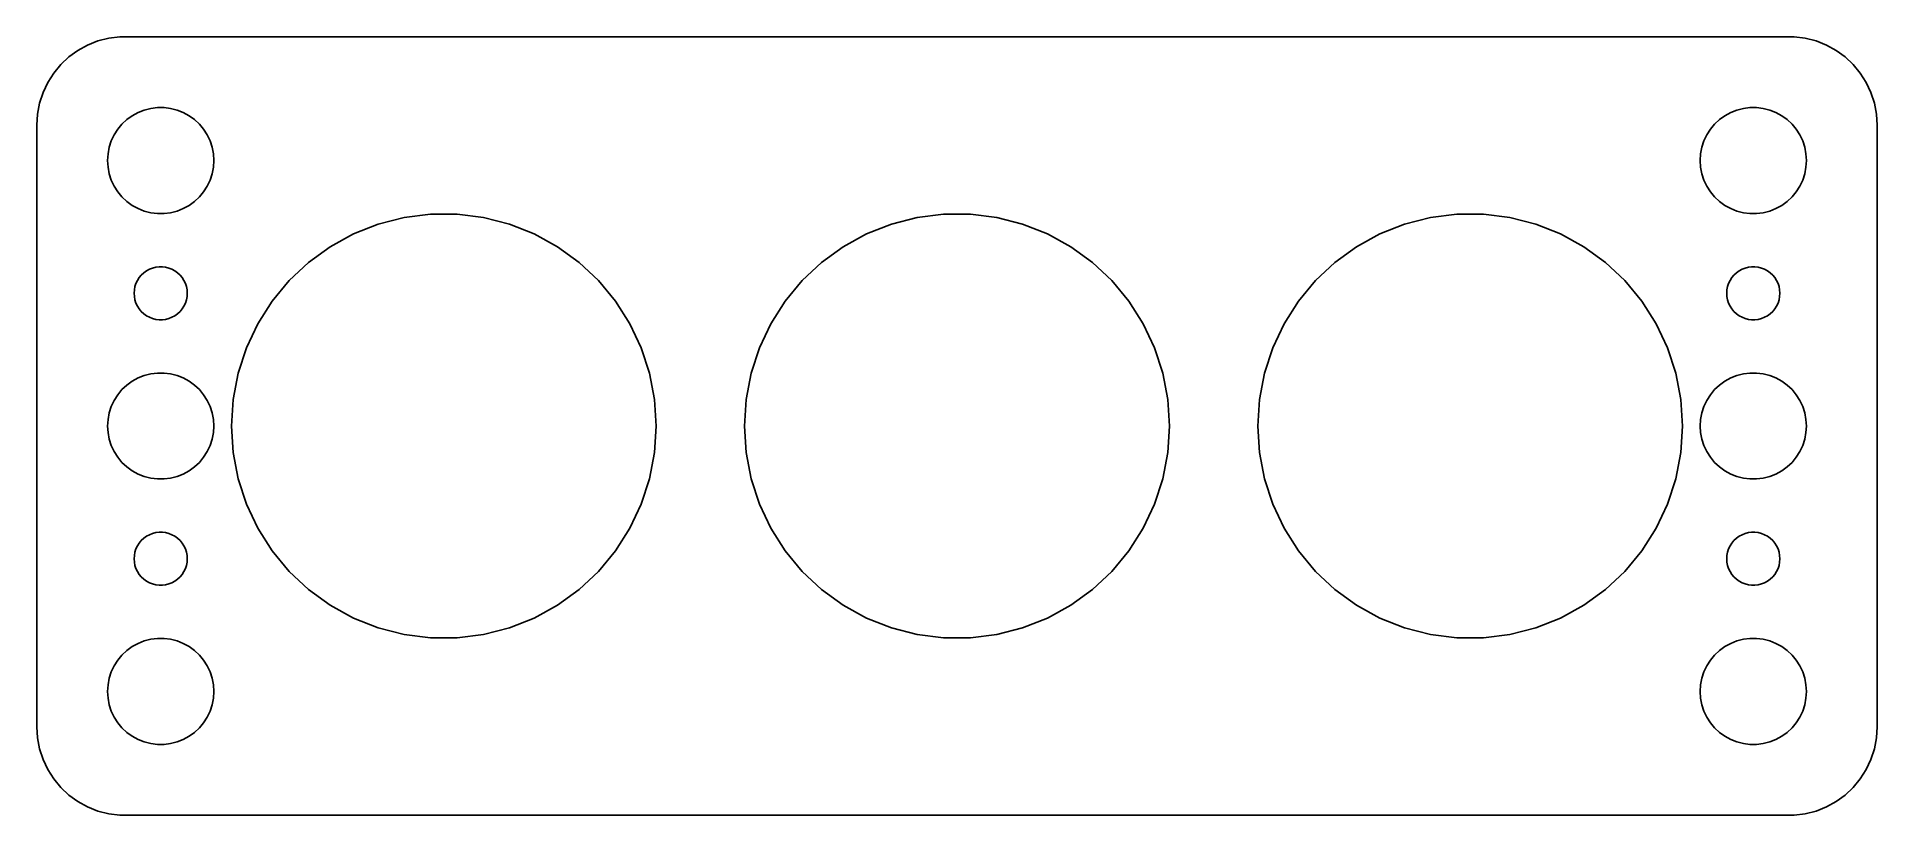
# Model space of a CAD drawing. Header units: metres. Extents: x -52 to 52, y 32 to 76.
import ezdxf

# ---------------------------------------------------------------- set-up
doc = ezdxf.new("R2010")
doc.units = ezdxf.units.M

msp = doc.modelspace()

# ---------------------------------------------------------------- linework, layer by layer
for p, q in [((-47.3139, 75.9901), (-47.9369, 75.9114)), ((47.3139, 75.9901), (-47.3139, 75.9901)), ((47.9369, 75.9114), (47.3139, 75.9901)), ((-49.6791, 75.2216), (-50.1871, 74.8526)), ((-49.1289, 75.5241), (-49.6791, 75.2216)), ((-48.5451, 75.7553), (-49.1289, 75.5241)), ((-47.9369, 75.9114), (-48.5451, 75.7553)), ((48.5451, 75.7553), (47.9369, 75.9114)), ((49.1289, 75.5241), (48.5451, 75.7553)), ((49.6791, 75.2216), (49.1289, 75.5241)), ((50.1871, 74.8526), (49.6791, 75.2216)), ((-51.0451, 73.9389), (-51.3815, 73.4088)), ((-50.6448, 74.4227), (-51.0451, 73.9389)), ((-50.1871, 74.8526), (-50.6448, 74.4227)), ((50.6448, 74.4227), (50.1871, 74.8526)), ((51.0451, 73.9389), (50.6448, 74.4227)), ((51.3815, 73.4088), (51.0451, 73.9389)), ((-51.6489, 72.8406), (-51.8429, 72.2434)), ((-51.3815, 73.4088), (-51.6489, 72.8406)), ((51.6489, 72.8406), (51.3815, 73.4088)), ((51.8429, 72.2434), (51.6489, 72.8406)), ((-51.8429, 72.2434), (-51.9606, 71.6267)), ((-46.2773, 71.7145), (-45.927, 71.8532)), ((-45.927, 71.8532), (-45.5621, 71.9469)), ((-45.5621, 71.9469), (-45.1884, 71.9941)), ((-45.1884, 71.9941), (-44.8116, 71.9941)), ((-44.8116, 71.9941), (-44.4379, 71.9469)), ((-44.4379, 71.9469), (-44.0729, 71.8532)), ((-44.0729, 71.8532), (-43.7227, 71.7145)), ((43.7227, 71.7145), (44.0729, 71.8532)), ((44.0729, 71.8532), (44.4379, 71.9469)), ((44.4379, 71.9469), (44.8116, 71.9941)), ((44.8116, 71.9941), (45.1884, 71.9941)), ((45.1884, 71.9941), (45.5621, 71.9469)), ((45.5621, 71.9469), (45.927, 71.8532)), ((45.927, 71.8532), (46.2773, 71.7145)), ((51.9606, 71.6267), (51.8429, 72.2434)), ((-51.9606, 71.6267), (-52, 71)), ((-52, 71), (-52, 37)), ((-47.6289, 70.4453), (-47.427, 70.7634)), ((-47.427, 70.7634), (-47.1869, 71.0536)), ((-47.1869, 71.0536), (-46.9123, 71.3115)), ((-46.9123, 71.3115), (-46.6075, 71.533)), ((-46.6075, 71.533), (-46.2773, 71.7145)), ((-43.7227, 71.7145), (-43.3925, 71.533)), ((-43.3925, 71.533), (-43.0877, 71.3115)), ((-43.0877, 71.3115), (-42.8131, 71.0536)), ((-42.8131, 71.0536), (-42.5729, 70.7634)), ((-42.5729, 70.7634), (-42.3711, 70.4453)), ((42.3711, 70.4453), (42.5729, 70.7634)), ((42.5729, 70.7634), (42.8131, 71.0536)), ((42.8131, 71.0536), (43.0877, 71.3115)), ((43.0877, 71.3115), (43.3925, 71.533)), ((43.3925, 71.533), (43.7227, 71.7145)), ((46.2773, 71.7145), (46.6075, 71.533)), ((46.6075, 71.533), (46.9123, 71.3115)), ((46.9123, 71.3115), (47.1869, 71.0536)), ((47.1869, 71.0536), (47.427, 70.7634)), ((47.427, 70.7634), (47.6289, 70.4453)), ((52, 71), (51.9606, 71.6267)), ((52, 37), (52, 71)), ((-47.9763, 69.376), (-47.9057, 69.7461)), ((-47.9057, 69.7461), (-47.7893, 70.1044)), ((-47.7893, 70.1044), (-47.6289, 70.4453)), ((-42.3711, 70.4453), (-42.2107, 70.1044)), ((-42.2107, 70.1044), (-42.0942, 69.7461)), ((-42.0942, 69.7461), (-42.0237, 69.376)), ((42.0237, 69.376), (42.0942, 69.7461)), ((42.0942, 69.7461), (42.2107, 70.1044)), ((42.2107, 70.1044), (42.3711, 70.4453)), ((47.6289, 70.4453), (47.7893, 70.1044)), ((47.7893, 70.1044), (47.9057, 69.7461)), ((47.9057, 69.7461), (47.9763, 69.376)), ((-48, 69), (-47.9763, 69.376)), ((-47.9763, 68.624), (-48, 69)), ((-42.0237, 69.376), (-42, 69)), ((-42, 69), (-42.0237, 68.624)), ((42, 69), (42.0237, 69.376)), ((42.0237, 68.624), (42, 69)), ((47.9763, 69.376), (48, 69)), ((48, 69), (47.9763, 68.624)), ((-47.9057, 68.2539), (-47.9763, 68.624)), ((-47.7893, 67.8956), (-47.9057, 68.2539)), ((-47.6289, 67.5547), (-47.7893, 67.8956)), ((-42.2107, 67.8956), (-42.3711, 67.5547)), ((-42.0942, 68.2539), (-42.2107, 67.8956)), ((-42.0237, 68.624), (-42.0942, 68.2539)), ((42.0942, 68.2539), (42.0237, 68.624)), ((42.2107, 67.8956), (42.0942, 68.2539)), ((42.3711, 67.5547), (42.2107, 67.8956)), ((47.7893, 67.8956), (47.6289, 67.5547)), ((47.9057, 68.2539), (47.7893, 67.8956)), ((47.9763, 68.624), (47.9057, 68.2539)), ((-47.427, 67.2366), (-47.6289, 67.5547)), ((-47.1869, 66.9464), (-47.427, 67.2366)), ((-46.9123, 66.6884), (-47.1869, 66.9464)), ((-46.6075, 66.467), (-46.9123, 66.6884)), ((-43.0877, 66.6884), (-43.3925, 66.467)), ((-42.8131, 66.9464), (-43.0877, 66.6884)), ((-42.5729, 67.2366), (-42.8131, 66.9464)), ((-42.3711, 67.5547), (-42.5729, 67.2366)), ((42.5729, 67.2366), (42.3711, 67.5547)), ((42.8131, 66.9464), (42.5729, 67.2366)), ((43.0877, 66.6884), (42.8131, 66.9464)), ((43.3925, 66.467), (43.0877, 66.6884)), ((46.9123, 66.6884), (46.6075, 66.467)), ((47.1869, 66.9464), (46.9123, 66.6884)), ((47.427, 67.2366), (47.1869, 66.9464)), ((47.6289, 67.5547), (47.427, 67.2366)), ((-46.2773, 66.2855), (-46.6075, 66.467)), ((-45.927, 66.1468), (-46.2773, 66.2855)), ((-45.5621, 66.0531), (-45.927, 66.1468)), ((-45.1884, 66.0059), (-45.5621, 66.0531)), ((-44.8116, 66.0059), (-45.1884, 66.0059)), ((-44.4379, 66.0531), (-44.8116, 66.0059)), ((-44.0729, 66.1468), (-44.4379, 66.0531)), ((-43.7227, 66.2855), (-44.0729, 66.1468)), ((-43.3925, 66.467), (-43.7227, 66.2855)), ((-32.7082, 65.4127), (-31.2486, 65.7874)), ((-31.2486, 65.7874), (-29.7535, 65.9763)), ((-29.7535, 65.9763), (-28.2465, 65.9763)), ((-28.2465, 65.9763), (-26.7514, 65.7874)), ((-26.7514, 65.7874), (-25.2918, 65.4127)), ((-3.70819, 65.4127), (-2.24857, 65.7874)), ((-2.24857, 65.7874), (-0.75348, 65.9763)), ((-0.75348, 65.9763), (0.75348, 65.9763)), ((0.75348, 65.9763), (2.24857, 65.7874)), ((2.24857, 65.7874), (3.70819, 65.4127)), ((25.2918, 65.4127), (26.7514, 65.7874)), ((26.7514, 65.7874), (28.2465, 65.9763)), ((28.2465, 65.9763), (29.7535, 65.9763)), ((29.7535, 65.9763), (31.2486, 65.7874)), ((31.2486, 65.7874), (32.7082, 65.4127)), ((43.7227, 66.2855), (43.3925, 66.467)), ((44.0729, 66.1468), (43.7227, 66.2855)), ((44.4379, 66.0531), (44.0729, 66.1468)), ((44.8116, 66.0059), (44.4379, 66.0531)), ((45.1884, 66.0059), (44.8116, 66.0059)), ((45.5621, 66.0531), (45.1884, 66.0059)), ((45.927, 66.1468), (45.5621, 66.0531)), ((46.2773, 66.2855), (45.927, 66.1468)), ((46.6075, 66.467), (46.2773, 66.2855)), ((-35.4299, 64.1319), (-34.1093, 64.8579)), ((-34.1093, 64.8579), (-32.7082, 65.4127)), ((-25.2918, 65.4127), (-23.8906, 64.8579)), ((-23.8906, 64.8579), (-22.5701, 64.1319)), ((-6.42992, 64.1319), (-5.10934, 64.8579)), ((-5.10934, 64.8579), (-3.70819, 65.4127)), ((3.70819, 65.4127), (5.10934, 64.8579)), ((5.10934, 64.8579), (6.42992, 64.1319)), ((22.5701, 64.1319), (23.8906, 64.8579)), ((23.8906, 64.8579), (25.2918, 65.4127)), ((32.7082, 65.4127), (34.1093, 64.8579)), ((34.1093, 64.8579), (35.4299, 64.1319)), ((-36.6491, 63.2462), (-35.4299, 64.1319)), ((-22.5701, 64.1319), (-21.3509, 63.2462)), ((-7.64908, 63.2462), (-6.42992, 64.1319)), ((6.42992, 64.1319), (7.64908, 63.2462)), ((21.3509, 63.2462), (22.5701, 64.1319)), ((35.4299, 64.1319), (36.6491, 63.2462)), ((-46.2135, 62.3817), (-46.0934, 62.5268)), ((-46.0934, 62.5268), (-45.9561, 62.6558)), ((-45.9561, 62.6558), (-45.8037, 62.7665)), ((-45.8037, 62.7665), (-45.6387, 62.8572)), ((-45.6387, 62.8572), (-45.4635, 62.9266)), ((-45.4635, 62.9266), (-45.2811, 62.9734)), ((-45.2811, 62.9734), (-45.0942, 62.997)), ((-45.0942, 62.997), (-44.9058, 62.997)), ((-44.9058, 62.997), (-44.7189, 62.9734)), ((-44.7189, 62.9734), (-44.5365, 62.9266)), ((-44.5365, 62.9266), (-44.3613, 62.8572)), ((-44.3613, 62.8572), (-44.1963, 62.7665)), ((-44.1963, 62.7665), (-44.0439, 62.6558)), ((-44.0439, 62.6558), (-43.9065, 62.5268)), ((-43.9065, 62.5268), (-43.7865, 62.3817)), ((-37.7476, 62.2146), (-36.6491, 63.2462)), ((-21.3509, 63.2462), (-20.2524, 62.2146)), ((-8.74762, 62.2146), (-7.64908, 63.2462)), ((7.64908, 63.2462), (8.74762, 62.2146)), ((20.2524, 62.2146), (21.3509, 63.2462)), ((36.6491, 63.2462), (37.7476, 62.2146)), ((43.7865, 62.3817), (43.9065, 62.5268)), ((43.9065, 62.5268), (44.0439, 62.6558)), ((44.0439, 62.6558), (44.1963, 62.7665)), ((44.1963, 62.7665), (44.3613, 62.8572)), ((44.3613, 62.8572), (44.5365, 62.9266)), ((44.5365, 62.9266), (44.7189, 62.9734)), ((44.7189, 62.9734), (44.9058, 62.997)), ((44.9058, 62.997), (45.0942, 62.997)), ((45.0942, 62.997), (45.2811, 62.9734)), ((45.2811, 62.9734), (45.4635, 62.9266)), ((45.4635, 62.9266), (45.6387, 62.8572)), ((45.6387, 62.8572), (45.8037, 62.7665)), ((45.8037, 62.7665), (45.9561, 62.6558)), ((45.9561, 62.6558), (46.0934, 62.5268)), ((46.0934, 62.5268), (46.2135, 62.3817)), ((-46.5, 61.5), (-46.4882, 61.688)), ((-46.4882, 61.312), (-46.5, 61.5)), ((-46.4882, 61.688), (-46.4529, 61.873)), ((-46.4529, 61.873), (-46.3947, 62.0522)), ((-46.3947, 62.0522), (-46.3145, 62.2226)), ((-46.3145, 62.2226), (-46.2135, 62.3817)), ((-43.7865, 62.3817), (-43.6855, 62.2226)), ((-43.6855, 62.2226), (-43.6053, 62.0522)), ((-43.6053, 62.0522), (-43.5471, 61.873)), ((-43.5471, 61.873), (-43.5118, 61.688)), ((-43.5118, 61.688), (-43.5, 61.5)), ((-43.5, 61.5), (-43.5118, 61.312)), ((-38.7082, 61.0534), (-37.7476, 62.2146)), ((-20.2524, 62.2146), (-19.2918, 61.0534)), ((-9.70819, 61.0534), (-8.74762, 62.2146)), ((8.74762, 62.2146), (9.70819, 61.0534)), ((19.2918, 61.0534), (20.2524, 62.2146)), ((37.7476, 62.2146), (38.7082, 61.0534)), ((43.5, 61.5), (43.5118, 61.688)), ((43.5118, 61.312), (43.5, 61.5)), ((43.5118, 61.688), (43.5471, 61.873)), ((43.5471, 61.873), (43.6053, 62.0522)), ((43.6053, 62.0522), (43.6855, 62.2226)), ((43.6855, 62.2226), (43.7865, 62.3817)), ((46.2135, 62.3817), (46.3145, 62.2226)), ((46.3145, 62.2226), (46.3947, 62.0522)), ((46.3947, 62.0522), (46.4529, 61.873)), ((46.4529, 61.873), (46.4882, 61.688)), ((46.4882, 61.688), (46.5, 61.5)), ((46.5, 61.5), (46.4882, 61.312)), ((-46.4529, 61.127), (-46.4882, 61.312)), ((-46.3947, 60.9478), (-46.4529, 61.127)), ((-46.3145, 60.7774), (-46.3947, 60.9478)), ((-46.2135, 60.6183), (-46.3145, 60.7774)), ((-46.0934, 60.4732), (-46.2135, 60.6183)), ((-45.9561, 60.3442), (-46.0934, 60.4732)), ((-45.8037, 60.2335), (-45.9561, 60.3442)), ((-44.0439, 60.3442), (-44.1963, 60.2335)), ((-43.9065, 60.4732), (-44.0439, 60.3442)), ((-43.7865, 60.6183), (-43.9065, 60.4732)), ((-43.6855, 60.7774), (-43.7865, 60.6183)), ((-43.6053, 60.9478), (-43.6855, 60.7774)), ((-43.5471, 61.127), (-43.6053, 60.9478)), ((-43.5118, 61.312), (-43.5471, 61.127)), ((-39.5157, 59.781), (-38.7082, 61.0534)), ((-19.2918, 61.0534), (-18.4843, 59.781)), ((-10.5157, 59.781), (-9.70819, 61.0534)), ((9.70819, 61.0534), (10.5157, 59.781)), ((18.4843, 59.781), (19.2918, 61.0534)), ((38.7082, 61.0534), (39.5157, 59.781)), ((43.5471, 61.127), (43.5118, 61.312)), ((43.6053, 60.9478), (43.5471, 61.127)), ((43.6855, 60.7774), (43.6053, 60.9478)), ((43.7865, 60.6183), (43.6855, 60.7774)), ((43.9065, 60.4732), (43.7865, 60.6183)), ((44.0439, 60.3442), (43.9065, 60.4732)), ((44.1963, 60.2335), (44.0439, 60.3442)), ((45.9561, 60.3442), (45.8037, 60.2335)), ((46.0934, 60.4732), (45.9561, 60.3442)), ((46.2135, 60.6183), (46.0934, 60.4732)), ((46.3145, 60.7774), (46.2135, 60.6183)), ((46.3947, 60.9478), (46.3145, 60.7774)), ((46.4529, 61.127), (46.3947, 60.9478)), ((46.4882, 61.312), (46.4529, 61.127)), ((-45.6387, 60.1427), (-45.8037, 60.2335)), ((-45.4635, 60.0734), (-45.6387, 60.1427)), ((-45.2811, 60.0266), (-45.4635, 60.0734)), ((-45.0942, 60.0029), (-45.2811, 60.0266)), ((-44.9058, 60.0029), (-45.0942, 60.0029)), ((-44.7189, 60.0266), (-44.9058, 60.0029)), ((-44.5365, 60.0734), (-44.7189, 60.0266)), ((-44.3613, 60.1427), (-44.5365, 60.0734)), ((-44.1963, 60.2335), (-44.3613, 60.1427)), ((-40.1573, 58.4175), (-39.5157, 59.781)), ((-18.4843, 59.781), (-17.8427, 58.4175)), ((-11.1573, 58.4175), (-10.5157, 59.781)), ((10.5157, 59.781), (11.1573, 58.4175)), ((17.8427, 58.4175), (18.4843, 59.781)), ((39.5157, 59.781), (40.1573, 58.4175)), ((44.3613, 60.1427), (44.1963, 60.2335)), ((44.5365, 60.0734), (44.3613, 60.1427)), ((44.7189, 60.0266), (44.5365, 60.0734)), ((44.9058, 60.0029), (44.7189, 60.0266)), ((45.0942, 60.0029), (44.9058, 60.0029)), ((45.2811, 60.0266), (45.0942, 60.0029)), ((45.4635, 60.0734), (45.2811, 60.0266)), ((45.6387, 60.1427), (45.4635, 60.0734)), ((45.8037, 60.2335), (45.6387, 60.1427)), ((-40.623, 56.9843), (-40.1573, 58.4175)), ((-17.8427, 58.4175), (-17.377, 56.9843)), ((-11.623, 56.9843), (-11.1573, 58.4175)), ((11.1573, 58.4175), (11.623, 56.9843)), ((17.377, 56.9843), (17.8427, 58.4175)), ((40.1573, 58.4175), (40.623, 56.9843)), ((-47.1869, 56.0536), (-46.9123, 56.3115)), ((-46.9123, 56.3115), (-46.6075, 56.533)), ((-46.6075, 56.533), (-46.2773, 56.7145)), ((-46.2773, 56.7145), (-45.927, 56.8532)), ((-45.927, 56.8532), (-45.5621, 56.9469)), ((-45.5621, 56.9469), (-45.1884, 56.9941)), ((-45.1884, 56.9941), (-44.8116, 56.9941)), ((-44.8116, 56.9941), (-44.4379, 56.9469)), ((-44.4379, 56.9469), (-44.0729, 56.8532)), ((-44.0729, 56.8532), (-43.7227, 56.7145)), ((-43.7227, 56.7145), (-43.3925, 56.533)), ((-43.3925, 56.533), (-43.0877, 56.3115)), ((-43.0877, 56.3115), (-42.8131, 56.0536)), ((-40.9054, 55.504), (-40.623, 56.9843)), ((-17.377, 56.9843), (-17.0946, 55.504)), ((-11.9054, 55.504), (-11.623, 56.9843)), ((11.623, 56.9843), (11.9054, 55.504)), ((17.0946, 55.504), (17.377, 56.9843)), ((40.623, 56.9843), (40.9054, 55.504)), ((42.8131, 56.0536), (43.0877, 56.3115)), ((43.0877, 56.3115), (43.3925, 56.533)), ((43.3925, 56.533), (43.7227, 56.7145)), ((43.7227, 56.7145), (44.0729, 56.8532)), ((44.0729, 56.8532), (44.4379, 56.9469)), ((44.4379, 56.9469), (44.8116, 56.9941)), ((44.8116, 56.9941), (45.1884, 56.9941)), ((45.1884, 56.9941), (45.5621, 56.9469)), ((45.5621, 56.9469), (45.927, 56.8532)), ((45.927, 56.8532), (46.2773, 56.7145)), ((46.2773, 56.7145), (46.6075, 56.533)), ((46.6075, 56.533), (46.9123, 56.3115)), ((46.9123, 56.3115), (47.1869, 56.0536)), ((-47.7893, 55.1044), (-47.6289, 55.4453)), ((-47.6289, 55.4453), (-47.427, 55.7634)), ((-47.427, 55.7634), (-47.1869, 56.0536)), ((-42.8131, 56.0536), (-42.5729, 55.7634)), ((-42.5729, 55.7634), (-42.3711, 55.4453)), ((-42.3711, 55.4453), (-42.2107, 55.1044)), ((-41, 54), (-40.9054, 55.504)), ((-17.0946, 55.504), (-17, 54)), ((-12, 54), (-11.9054, 55.504)), ((11.9054, 55.504), (12, 54)), ((17, 54), (17.0946, 55.504)), ((40.9054, 55.504), (41, 54)), ((42.2107, 55.1044), (42.3711, 55.4453)), ((42.3711, 55.4453), (42.5729, 55.7634)), ((42.5729, 55.7634), (42.8131, 56.0536)), ((47.1869, 56.0536), (47.427, 55.7634)), ((47.427, 55.7634), (47.6289, 55.4453)), ((47.6289, 55.4453), (47.7893, 55.1044)), ((-48, 54), (-47.9763, 54.376)), ((-47.9763, 54.376), (-47.9057, 54.7461)), ((-47.9057, 54.7461), (-47.7893, 55.1044)), ((-42.2107, 55.1044), (-42.0942, 54.7461)), ((-42.0942, 54.7461), (-42.0237, 54.376)), ((-42.0237, 54.376), (-42, 54)), ((42, 54), (42.0237, 54.376)), ((42.0237, 54.376), (42.0942, 54.7461)), ((42.0942, 54.7461), (42.2107, 55.1044)), ((47.7893, 55.1044), (47.9057, 54.7461)), ((47.9057, 54.7461), (47.9763, 54.376)), ((47.9763, 54.376), (48, 54)), ((-47.9763, 53.624), (-48, 54)), ((-47.9057, 53.2539), (-47.9763, 53.624)), ((-47.7893, 52.8956), (-47.9057, 53.2539)), ((-42.0942, 53.2539), (-42.2107, 52.8956)), ((-42.0237, 53.624), (-42.0942, 53.2539)), ((-42, 54), (-42.0237, 53.624)), ((-40.9054, 52.496), (-41, 54)), ((-17, 54), (-17.0946, 52.496)), ((-11.9054, 52.496), (-12, 54)), ((12, 54), (11.9054, 52.496)), ((17.0946, 52.496), (17, 54)), ((41, 54), (40.9054, 52.496)), ((42.0237, 53.624), (42, 54)), ((42.0942, 53.2539), (42.0237, 53.624)), ((42.2107, 52.8956), (42.0942, 53.2539)), ((47.9057, 53.2539), (47.7893, 52.8956)), ((47.9763, 53.624), (47.9057, 53.2539)), ((48, 54), (47.9763, 53.624)), ((-47.6289, 52.5547), (-47.7893, 52.8956)), ((-47.427, 52.2366), (-47.6289, 52.5547)), ((-47.1869, 51.9464), (-47.427, 52.2366)), ((-42.5729, 52.2366), (-42.8131, 51.9464)), ((-42.3711, 52.5547), (-42.5729, 52.2366)), ((-42.2107, 52.8956), (-42.3711, 52.5547)), ((-40.623, 51.0157), (-40.9054, 52.496)), ((-17.0946, 52.496), (-17.377, 51.0157)), ((-11.623, 51.0157), (-11.9054, 52.496)), ((11.9054, 52.496), (11.623, 51.0157)), ((17.377, 51.0157), (17.0946, 52.496)), ((40.9054, 52.496), (40.623, 51.0157)), ((42.3711, 52.5547), (42.2107, 52.8956)), ((42.5729, 52.2366), (42.3711, 52.5547)), ((42.8131, 51.9464), (42.5729, 52.2366)), ((47.427, 52.2366), (47.1869, 51.9464)), ((47.6289, 52.5547), (47.427, 52.2366)), ((47.7893, 52.8956), (47.6289, 52.5547)), ((-46.9123, 51.6885), (-47.1869, 51.9464)), ((-46.6075, 51.467), (-46.9123, 51.6885)), ((-46.2773, 51.2855), (-46.6075, 51.467)), ((-45.927, 51.1468), (-46.2773, 51.2855)), ((-45.5621, 51.0531), (-45.927, 51.1468)), ((-45.1884, 51.0059), (-45.5621, 51.0531)), ((-44.8116, 51.0059), (-45.1884, 51.0059)), ((-44.4379, 51.0531), (-44.8116, 51.0059)), ((-44.0729, 51.1468), (-44.4379, 51.0531)), ((-43.7227, 51.2855), (-44.0729, 51.1468)), ((-43.3925, 51.467), (-43.7227, 51.2855)), ((-43.0877, 51.6885), (-43.3925, 51.467)), ((-42.8131, 51.9464), (-43.0877, 51.6885)), ((-40.1573, 49.5825), (-40.623, 51.0157)), ((-17.377, 51.0157), (-17.8427, 49.5825)), ((-11.1573, 49.5825), (-11.623, 51.0157)), ((11.623, 51.0157), (11.1573, 49.5825)), ((17.8427, 49.5825), (17.377, 51.0157)), ((40.623, 51.0157), (40.1573, 49.5825)), ((43.0877, 51.6885), (42.8131, 51.9464)), ((43.3925, 51.467), (43.0877, 51.6885)), ((43.7227, 51.2855), (43.3925, 51.467)), ((44.0729, 51.1468), (43.7227, 51.2855)), ((44.4379, 51.0531), (44.0729, 51.1468)), ((44.8116, 51.0059), (44.4379, 51.0531)), ((45.1884, 51.0059), (44.8116, 51.0059)), ((45.5621, 51.0531), (45.1884, 51.0059)), ((45.927, 51.1468), (45.5621, 51.0531)), ((46.2773, 51.2855), (45.927, 51.1468)), ((46.6075, 51.467), (46.2773, 51.2855)), ((46.9123, 51.6885), (46.6075, 51.467)), ((47.1869, 51.9464), (46.9123, 51.6885)), ((-39.5157, 48.219), (-40.1573, 49.5825)), ((-17.8427, 49.5825), (-18.4843, 48.219)), ((-10.5157, 48.219), (-11.1573, 49.5825)), ((11.1573, 49.5825), (10.5157, 48.219)), ((18.4843, 48.219), (17.8427, 49.5825)), ((40.1573, 49.5825), (39.5157, 48.219)), ((-45.8037, 47.7665), (-45.6387, 47.8573)), ((-45.6387, 47.8573), (-45.4635, 47.9266)), ((-45.4635, 47.9266), (-45.2811, 47.9734)), ((-45.2811, 47.9734), (-45.0942, 47.9971)), ((-45.0942, 47.9971), (-44.9058, 47.9971)), ((-44.9058, 47.9971), (-44.7189, 47.9734)), ((-44.7189, 47.9734), (-44.5365, 47.9266)), ((-44.5365, 47.9266), (-44.3613, 47.8573)), ((-44.3613, 47.8573), (-44.1963, 47.7665)), ((-38.7082, 46.9466), (-39.5157, 48.219)), ((-18.4843, 48.219), (-19.2918, 46.9466)), ((-9.70819, 46.9466), (-10.5157, 48.219)), ((10.5157, 48.219), (9.70819, 46.9466)), ((19.2918, 46.9466), (18.4843, 48.219)), ((39.5157, 48.219), (38.7082, 46.9466)), ((44.1963, 47.7665), (44.3613, 47.8573)), ((44.3613, 47.8573), (44.5365, 47.9266)), ((44.5365, 47.9266), (44.7189, 47.9734)), ((44.7189, 47.9734), (44.9058, 47.9971)), ((44.9058, 47.9971), (45.0942, 47.9971)), ((45.0942, 47.9971), (45.2811, 47.9734)), ((45.2811, 47.9734), (45.4635, 47.9266)), ((45.4635, 47.9266), (45.6387, 47.8573)), ((45.6387, 47.8573), (45.8037, 47.7665)), ((-46.4882, 46.688), (-46.4529, 46.873)), ((-46.4529, 46.873), (-46.3947, 47.0522)), ((-46.3947, 47.0522), (-46.3145, 47.2226)), ((-46.3145, 47.2226), (-46.2135, 47.3817)), ((-46.2135, 47.3817), (-46.0934, 47.5268)), ((-46.0934, 47.5268), (-45.9561, 47.6558)), ((-45.9561, 47.6558), (-45.8037, 47.7665)), ((-44.1963, 47.7665), (-44.0439, 47.6558)), ((-44.0439, 47.6558), (-43.9065, 47.5268)), ((-43.9065, 47.5268), (-43.7865, 47.3817)), ((-43.7865, 47.3817), (-43.6855, 47.2226)), ((-43.6855, 47.2226), (-43.6053, 47.0522)), ((-43.6053, 47.0522), (-43.5471, 46.873)), ((-43.5471, 46.873), (-43.5118, 46.688)), ((-37.7476, 45.7854), (-38.7082, 46.9466)), ((-19.2918, 46.9466), (-20.2524, 45.7854)), ((-8.74762, 45.7854), (-9.70819, 46.9466)), ((9.70819, 46.9466), (8.74762, 45.7854)), ((20.2524, 45.7854), (19.2918, 46.9466)), ((38.7082, 46.9466), (37.7476, 45.7854)), ((43.5118, 46.688), (43.5471, 46.873)), ((43.5471, 46.873), (43.6053, 47.0522)), ((43.6053, 47.0522), (43.6855, 47.2226)), ((43.6855, 47.2226), (43.7865, 47.3817)), ((43.7865, 47.3817), (43.9065, 47.5268)), ((43.9065, 47.5268), (44.0439, 47.6558)), ((44.0439, 47.6558), (44.1963, 47.7665)), ((45.8037, 47.7665), (45.9561, 47.6558)), ((45.9561, 47.6558), (46.0934, 47.5268)), ((46.0934, 47.5268), (46.2135, 47.3817)), ((46.2135, 47.3817), (46.3145, 47.2226)), ((46.3145, 47.2226), (46.3947, 47.0522)), ((46.3947, 47.0522), (46.4529, 46.873)), ((46.4529, 46.873), (46.4882, 46.688)), ((-46.5, 46.5), (-46.4882, 46.688)), ((-46.4882, 46.312), (-46.5, 46.5)), ((-46.4529, 46.127), (-46.4882, 46.312)), ((-46.3947, 45.9478), (-46.4529, 46.127)), ((-46.3145, 45.7774), (-46.3947, 45.9478)), ((-46.2135, 45.6183), (-46.3145, 45.7774)), ((-43.6855, 45.7774), (-43.7865, 45.6183)), ((-43.6053, 45.9478), (-43.6855, 45.7774)), ((-43.5471, 46.127), (-43.6053, 45.9478)), ((-43.5118, 46.312), (-43.5471, 46.127)), ((-43.5118, 46.688), (-43.5, 46.5)), ((-43.5, 46.5), (-43.5118, 46.312)), ((-36.6491, 44.7538), (-37.7476, 45.7854)), ((-20.2524, 45.7854), (-21.3509, 44.7538)), ((-7.64908, 44.7538), (-8.74762, 45.7854)), ((8.74762, 45.7854), (7.64908, 44.7538)), ((21.3509, 44.7538), (20.2524, 45.7854)), ((37.7476, 45.7854), (36.6491, 44.7538)), ((43.5, 46.5), (43.5118, 46.688)), ((43.5118, 46.312), (43.5, 46.5)), ((43.5471, 46.127), (43.5118, 46.312)), ((43.6053, 45.9478), (43.5471, 46.127)), ((43.6855, 45.7774), (43.6053, 45.9478)), ((43.7865, 45.6183), (43.6855, 45.7774)), ((46.3145, 45.7774), (46.2135, 45.6183)), ((46.3947, 45.9478), (46.3145, 45.7774)), ((46.4529, 46.127), (46.3947, 45.9478)), ((46.4882, 46.312), (46.4529, 46.127)), ((46.4882, 46.688), (46.5, 46.5)), ((46.5, 46.5), (46.4882, 46.312)), ((-46.0934, 45.4732), (-46.2135, 45.6183)), ((-45.9561, 45.3442), (-46.0934, 45.4732)), ((-45.8037, 45.2335), (-45.9561, 45.3442)), ((-45.6387, 45.1428), (-45.8037, 45.2335)), ((-45.4635, 45.0734), (-45.6387, 45.1428)), ((-45.2811, 45.0266), (-45.4635, 45.0734)), ((-45.0942, 45.003), (-45.2811, 45.0266)), ((-44.9058, 45.003), (-45.0942, 45.003)), ((-44.7189, 45.0266), (-44.9058, 45.003)), ((-44.5365, 45.0734), (-44.7189, 45.0266)), ((-44.3613, 45.1428), (-44.5365, 45.0734)), ((-44.1963, 45.2335), (-44.3613, 45.1428)), ((-44.0439, 45.3442), (-44.1963, 45.2335)), ((-43.9065, 45.4732), (-44.0439, 45.3442)), ((-43.7865, 45.6183), (-43.9065, 45.4732)), ((-35.4299, 43.8681), (-36.6491, 44.7538)), ((-21.3509, 44.7538), (-22.5701, 43.8681)), ((-6.42992, 43.8681), (-7.64908, 44.7538)), ((7.64908, 44.7538), (6.42992, 43.8681)), ((22.5701, 43.8681), (21.3509, 44.7538)), ((36.6491, 44.7538), (35.4299, 43.8681)), ((43.9065, 45.4732), (43.7865, 45.6183)), ((44.0439, 45.3442), (43.9065, 45.4732)), ((44.1963, 45.2335), (44.0439, 45.3442)), ((44.3613, 45.1428), (44.1963, 45.2335)), ((44.5365, 45.0734), (44.3613, 45.1428)), ((44.7189, 45.0266), (44.5365, 45.0734)), ((44.9058, 45.003), (44.7189, 45.0266)), ((45.0942, 45.003), (44.9058, 45.003)), ((45.2811, 45.0266), (45.0942, 45.003)), ((45.4635, 45.0734), (45.2811, 45.0266)), ((45.6387, 45.1428), (45.4635, 45.0734)), ((45.8037, 45.2335), (45.6387, 45.1428)), ((45.9561, 45.3442), (45.8037, 45.2335)), ((46.0934, 45.4732), (45.9561, 45.3442)), ((46.2135, 45.6183), (46.0934, 45.4732)), ((-34.1093, 43.1421), (-35.4299, 43.8681)), ((-22.5701, 43.8681), (-23.8906, 43.1421)), ((-5.10934, 43.1421), (-6.42992, 43.8681)), ((6.42992, 43.8681), (5.10934, 43.1421)), ((23.8906, 43.1421), (22.5701, 43.8681)), ((35.4299, 43.8681), (34.1093, 43.1421)), ((-32.7082, 42.5873), (-34.1093, 43.1421)), ((-23.8906, 43.1421), (-25.2918, 42.5873)), ((-3.70819, 42.5873), (-5.10934, 43.1421)), ((5.10934, 43.1421), (3.70819, 42.5873)), ((25.2918, 42.5873), (23.8906, 43.1421)), ((34.1093, 43.1421), (32.7082, 42.5873)), ((-46.6075, 41.533), (-46.2773, 41.7145)), ((-46.2773, 41.7145), (-45.927, 41.8532)), ((-45.927, 41.8532), (-45.5621, 41.9469)), ((-45.5621, 41.9469), (-45.1884, 41.9941)), ((-45.1884, 41.9941), (-44.8116, 41.9941)), ((-44.8116, 41.9941), (-44.4379, 41.9469)), ((-44.4379, 41.9469), (-44.0729, 41.8532)), ((-44.0729, 41.8532), (-43.7227, 41.7145)), ((-43.7227, 41.7145), (-43.3925, 41.533)), ((-31.2486, 42.2126), (-32.7082, 42.5873)), ((-29.7535, 42.0237), (-31.2486, 42.2126)), ((-28.2465, 42.0237), (-29.7535, 42.0237)), ((-26.7514, 42.2126), (-28.2465, 42.0237)), ((-25.2918, 42.5873), (-26.7514, 42.2126)), ((-2.24857, 42.2126), (-3.70819, 42.5873)), ((-0.75348, 42.0237), (-2.24857, 42.2126)), ((0.75348, 42.0237), (-0.75348, 42.0237)), ((2.24857, 42.2126), (0.75348, 42.0237)), ((3.70819, 42.5873), (2.24857, 42.2126)), ((26.7514, 42.2126), (25.2918, 42.5873)), ((28.2465, 42.0237), (26.7514, 42.2126)), ((29.7535, 42.0237), (28.2465, 42.0237)), ((31.2486, 42.2126), (29.7535, 42.0237)), ((32.7082, 42.5873), (31.2486, 42.2126)), ((43.3925, 41.533), (43.7227, 41.7145)), ((43.7227, 41.7145), (44.0729, 41.8532)), ((44.0729, 41.8532), (44.4379, 41.9469)), ((44.4379, 41.9469), (44.8116, 41.9941)), ((44.8116, 41.9941), (45.1884, 41.9941)), ((45.1884, 41.9941), (45.5621, 41.9469)), ((45.5621, 41.9469), (45.927, 41.8532)), ((45.927, 41.8532), (46.2773, 41.7145)), ((46.2773, 41.7145), (46.6075, 41.533)), ((-47.6289, 40.4453), (-47.427, 40.7634)), ((-47.427, 40.7634), (-47.1869, 41.0536)), ((-47.1869, 41.0536), (-46.9123, 41.3116)), ((-46.9123, 41.3116), (-46.6075, 41.533)), ((-43.3925, 41.533), (-43.0877, 41.3116)), ((-43.0877, 41.3116), (-42.8131, 41.0536)), ((-42.8131, 41.0536), (-42.5729, 40.7634)), ((-42.5729, 40.7634), (-42.3711, 40.4453)), ((42.3711, 40.4453), (42.5729, 40.7634)), ((42.5729, 40.7634), (42.8131, 41.0536)), ((42.8131, 41.0536), (43.0877, 41.3116)), ((43.0877, 41.3116), (43.3925, 41.533)), ((46.6075, 41.533), (46.9123, 41.3116)), ((46.9123, 41.3116), (47.1869, 41.0536)), ((47.1869, 41.0536), (47.427, 40.7634)), ((47.427, 40.7634), (47.6289, 40.4453)), ((-47.9763, 39.376), (-47.9057, 39.7461)), ((-47.9057, 39.7461), (-47.7893, 40.1044)), ((-47.7893, 40.1044), (-47.6289, 40.4453)), ((-42.3711, 40.4453), (-42.2107, 40.1044)), ((-42.2107, 40.1044), (-42.0942, 39.7461)), ((-42.0942, 39.7461), (-42.0237, 39.376)), ((42.0237, 39.376), (42.0942, 39.7461)), ((42.0942, 39.7461), (42.2107, 40.1044)), ((42.2107, 40.1044), (42.3711, 40.4453)), ((47.6289, 40.4453), (47.7893, 40.1044)), ((47.7893, 40.1044), (47.9057, 39.7461)), ((47.9057, 39.7461), (47.9763, 39.376)), ((-48, 39), (-47.9763, 39.376)), ((-47.9763, 38.624), (-48, 39)), ((-47.9057, 38.2539), (-47.9763, 38.624)), ((-42.0237, 38.624), (-42.0942, 38.2539)), ((-42.0237, 39.376), (-42, 39)), ((-42, 39), (-42.0237, 38.624)), ((42, 39), (42.0237, 39.376)), ((42.0237, 38.624), (42, 39)), ((42.0942, 38.2539), (42.0237, 38.624)), ((47.9763, 38.624), (47.9057, 38.2539)), ((47.9763, 39.376), (48, 39)), ((48, 39), (47.9763, 38.624)), ((-47.7893, 37.8956), (-47.9057, 38.2539)), ((-47.6289, 37.5547), (-47.7893, 37.8956)), ((-47.427, 37.2366), (-47.6289, 37.5547)), ((-42.3711, 37.5547), (-42.5729, 37.2366)), ((-42.2107, 37.8956), (-42.3711, 37.5547)), ((-42.0942, 38.2539), (-42.2107, 37.8956)), ((42.2107, 37.8956), (42.0942, 38.2539)), ((42.3711, 37.5547), (42.2107, 37.8956)), ((42.5729, 37.2366), (42.3711, 37.5547)), ((47.6289, 37.5547), (47.427, 37.2366)), ((47.7893, 37.8956), (47.6289, 37.5547)), ((47.9057, 38.2539), (47.7893, 37.8956)), ((-52, 37), (-51.9606, 36.3733)), ((-47.1869, 36.9464), (-47.427, 37.2366)), ((-46.9123, 36.6885), (-47.1869, 36.9464)), ((-46.6075, 36.467), (-46.9123, 36.6885)), ((-46.2773, 36.2855), (-46.6075, 36.467)), ((-43.3925, 36.467), (-43.7227, 36.2855)), ((-43.0877, 36.6885), (-43.3925, 36.467)), ((-42.8131, 36.9464), (-43.0877, 36.6885)), ((-42.5729, 37.2366), (-42.8131, 36.9464)), ((42.8131, 36.9464), (42.5729, 37.2366)), ((43.0877, 36.6885), (42.8131, 36.9464)), ((43.3925, 36.467), (43.0877, 36.6885)), ((43.7227, 36.2855), (43.3925, 36.467)), ((46.6075, 36.467), (46.2773, 36.2855)), ((46.9123, 36.6885), (46.6075, 36.467)), ((47.1869, 36.9464), (46.9123, 36.6885)), ((47.427, 37.2366), (47.1869, 36.9464)), ((51.9606, 36.3733), (52, 37)), ((-51.9606, 36.3733), (-51.8429, 35.7566)), ((-51.8429, 35.7566), (-51.6489, 35.1594)), ((-45.927, 36.1468), (-46.2773, 36.2855)), ((-45.5621, 36.0531), (-45.927, 36.1468)), ((-45.1884, 36.0059), (-45.5621, 36.0531)), ((-44.8116, 36.0059), (-45.1884, 36.0059)), ((-44.4379, 36.0531), (-44.8116, 36.0059)), ((-44.0729, 36.1468), (-44.4379, 36.0531)), ((-43.7227, 36.2855), (-44.0729, 36.1468)), ((44.0729, 36.1468), (43.7227, 36.2855)), ((44.4379, 36.0531), (44.0729, 36.1468)), ((44.8116, 36.0059), (44.4379, 36.0531)), ((45.1884, 36.0059), (44.8116, 36.0059)), ((45.5621, 36.0531), (45.1884, 36.0059)), ((45.927, 36.1468), (45.5621, 36.0531)), ((46.2773, 36.2855), (45.927, 36.1468)), ((51.6489, 35.1594), (51.8429, 35.7566)), ((51.8429, 35.7566), (51.9606, 36.3733)), ((-51.6489, 35.1594), (-51.3815, 34.5912)), ((-51.3815, 34.5912), (-51.0451, 34.0611)), ((51.0451, 34.0611), (51.3815, 34.5912)), ((51.3815, 34.5912), (51.6489, 35.1594)), ((-51.0451, 34.0611), (-50.6448, 33.5773)), ((-50.6448, 33.5773), (-50.1871, 33.1474)), ((50.1871, 33.1474), (50.6448, 33.5773)), ((50.6448, 33.5773), (51.0451, 34.0611)), ((-50.1871, 33.1474), (-49.6791, 32.7784)), ((-49.6791, 32.7784), (-49.1289, 32.4759)), ((-49.1289, 32.4759), (-48.5451, 32.2447)), ((-48.5451, 32.2447), (-47.9369, 32.0886)), ((47.9369, 32.0886), (48.5451, 32.2447)), ((48.5451, 32.2447), (49.1289, 32.4759)), ((49.1289, 32.4759), (49.6791, 32.7784)), ((49.6791, 32.7784), (50.1871, 33.1474)), ((-47.9369, 32.0886), (-47.3139, 32.0099)), ((-47.3139, 32.0099), (47.3139, 32.0099)), ((47.3139, 32.0099), (47.9369, 32.0886))]:
    msp.add_line(p, q)

doc.saveas('drawing.dxf')
